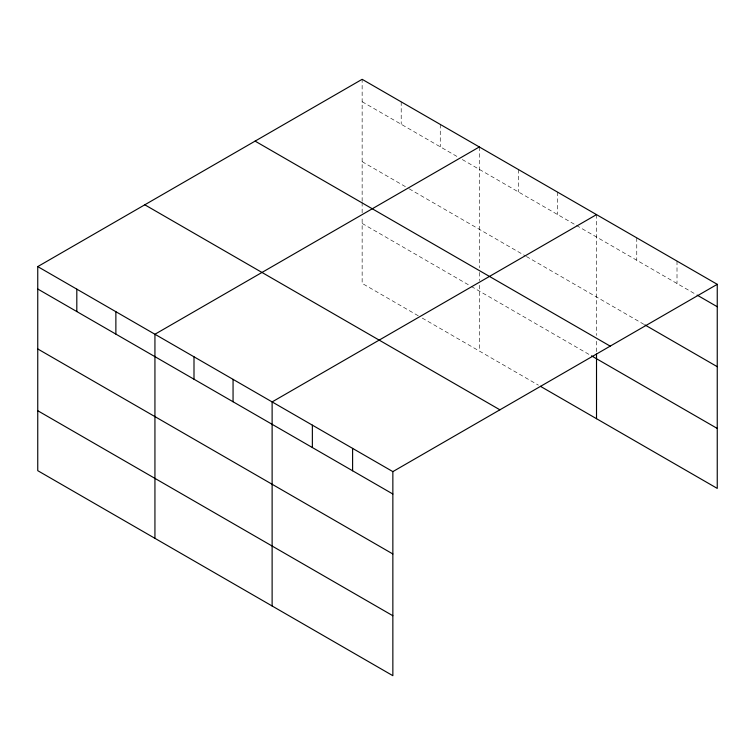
<?xml version="1.0" encoding="UTF-8"?>
<svg xmlns="http://www.w3.org/2000/svg" width="755" height="755" viewBox="0 0 755 755"><rect width="100%" height="100%" fill="white"/><g stroke="black" fill="none" stroke-linecap="round" stroke-linejoin="round"><path stroke-width="0.57" stroke-dasharray="3.77 2.83" d="M362.145 201.292L362.145 79.313M362.145 101.717L458.304 157.229M462.305 159.541L575.48 224.877M576.48 225.462L696.119 294.535M362.145 161.664L408.219 188.269M409.219 188.844L525.404 255.917M526.405 256.502L643.807 324.273M362.145 223.433L470.318 285.881M471.318 286.466L590.504 355.275M418.242 315.769L362.145 283.38L362.145 217.61M422.243 318.082L538.428 385.154M677.009 261.088L677.009 283.493M636.758 237.853L636.758 260.258M596.516 214.618L596.516 335.437M596.516 341.26L596.516 351.755M557.454 192.072L557.454 214.467M518.392 169.516L518.392 191.921M479.331 146.961L479.331 267.78M479.331 272.442L479.331 280.596M479.331 285.258L479.331 351.037M440.269 124.415L440.269 146.819M401.207 101.859L401.207 124.264M362.145 202.453L362.145 212.948"/><path stroke-width="1.13" d="M392.855 553.972L392.855 471.62L37.75 266.6L37.75 470.676L392.855 675.687L392.855 553.972L37.75 348.952M540.429 386.315L717.25 488.4L717.25 284.324L362.145 79.313L37.75 266.6M479.331 146.961L154.935 334.257L154.935 538.334M596.516 214.618L272.121 401.915L272.121 605.982M392.855 471.62L717.25 284.324M697.129 295.111L717.25 306.728M644.808 324.858L717.25 366.685M255.096 141.119L610.2 346.13M591.505 355.85L717.25 428.444M144.8 204.794L499.904 409.814M37.75 289.005L392.855 494.015M37.75 410.72L392.855 615.74M596.516 354.086L596.516 418.695M352.604 448.385L352.604 470.78M312.362 425.15L312.362 447.545M233.059 379.359L233.059 401.764M193.997 356.804L193.997 379.208M115.874 311.702L115.874 334.106M76.812 289.156L76.812 311.56"/></g></svg>
